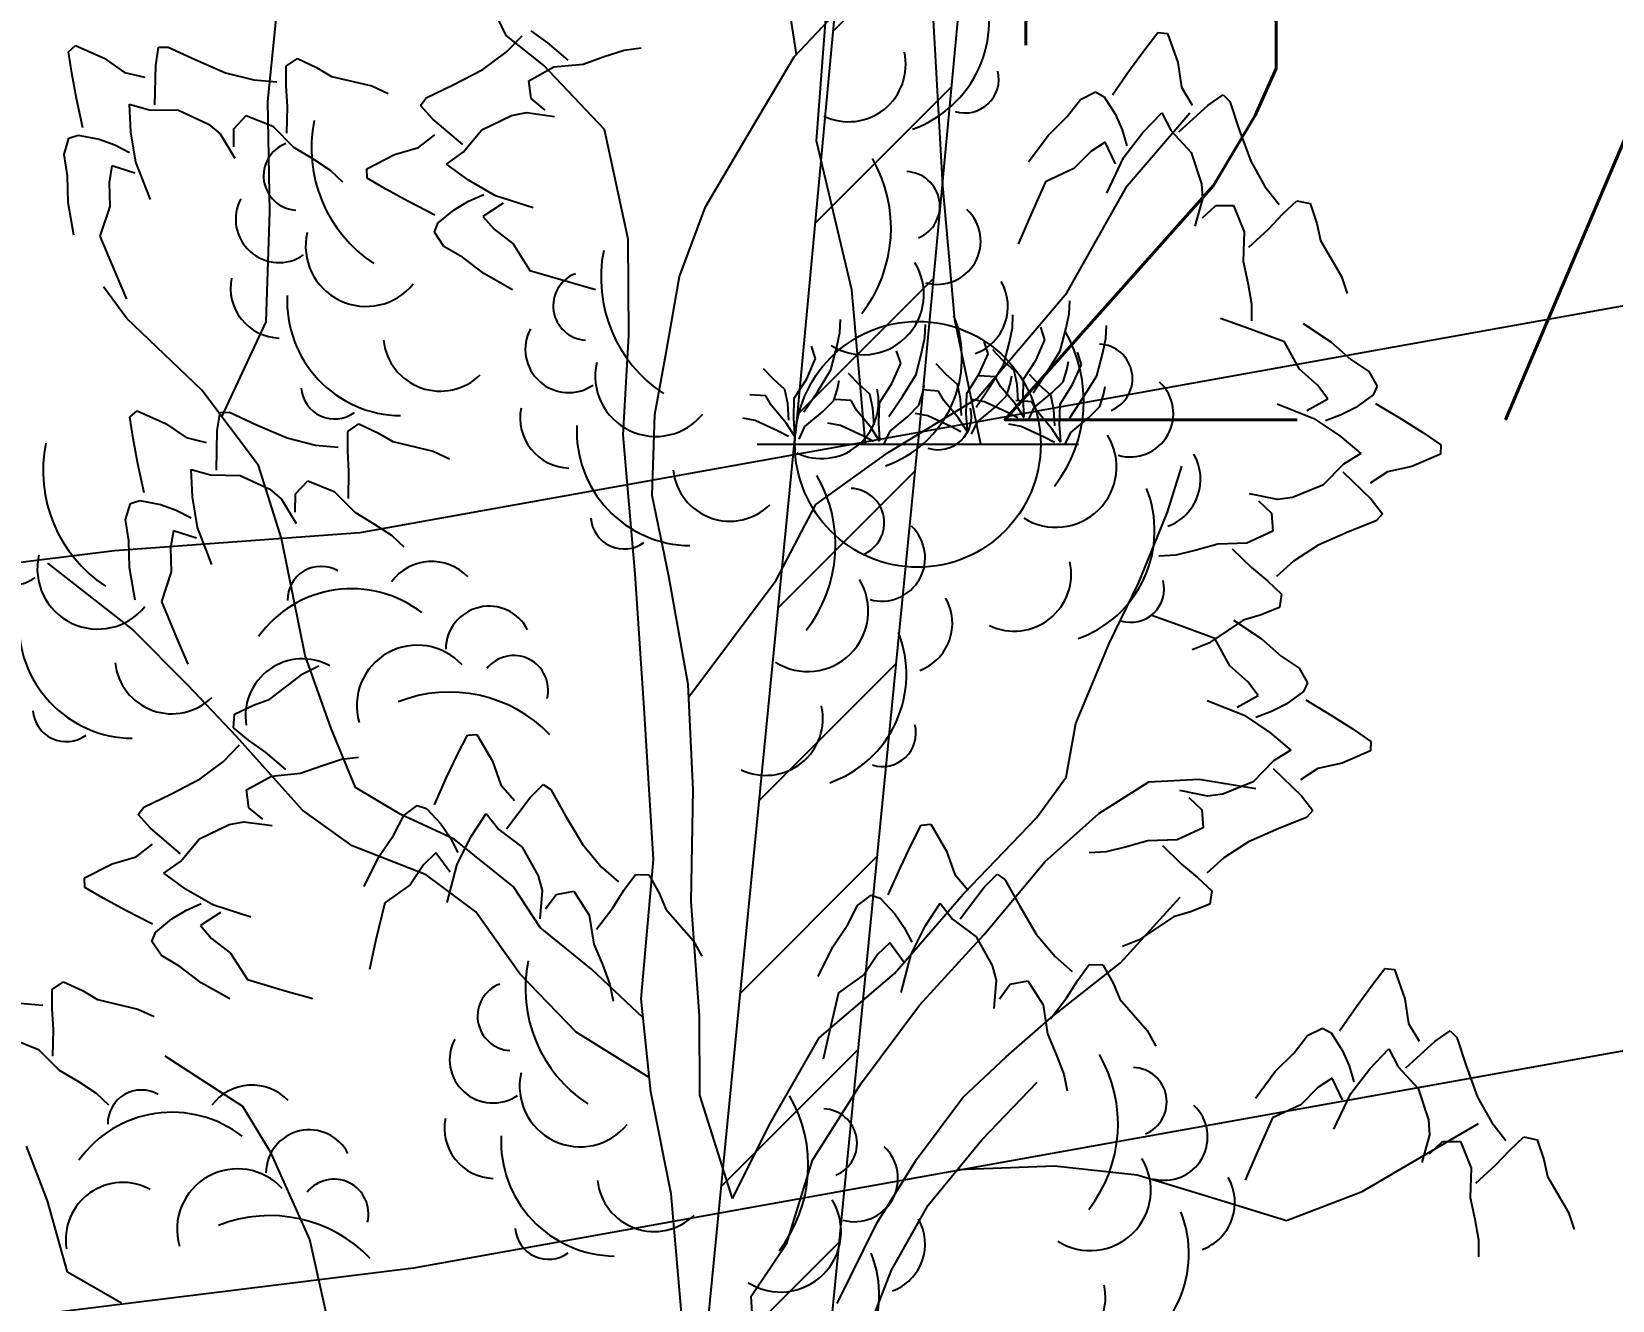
# Model space of a CAD drawing. Header units: millimetres. Extents: x 524954 to 526204, y 9523489 to 9524010.
# Drawn here: x 525725.491 to 525728.706, y 9523632.167 to 9523634.747 of the extents above; entities that cross this region are included whole.
import ezdxf

# ---------------------------------------------------------------- set-up
doc = ezdxf.new("R2010")
doc.units = ezdxf.units.MM
doc.header["$PDMODE"] = 32
doc.header["$PDSIZE"] = 0.5
doc.linetypes.add('ACAD_ISO12W100', pattern=[21, 12, -3, 0, -3, 0, -3])
for name, color, linetype in [('Arbre', 34, 'ACAD_ISO12W100'), ('Cloture', 7, 'Continuous'), ('Murs', 1, 'Continuous'), ('PLUME_5', 6, 'Continuous'), ('PLUME_6', 2, 'Continuous'), ('TopoAlt', 3, 'Continuous'), ('TOPOJIS', 7, 'Continuous')]:
    doc.layers.add(name, color=color, linetype=linetype)
doc.styles.add('Simplex 1.0', font='Simplex.shx', dxfattribs={"width": 0.99, "height": 1})
pattern_1 = [(45, (0, 0), (-0.1767766952966, 0.1767766952966), [])]

# ---------------------------------------------------------------- blocks, each defined once
blk = doc.blocks.new('TCPOINT M')
at = {"color": 0}
blk.add_point((0, 0), dxfattribs=at)
at = {"layer": 'TopoAlt', "style": 'Simplex 1.0', "width": 0.99}
blk.add_attdef('ALT', (0.15, 0.15), '', height=1, dxfattribs=at)
blk = doc.blocks.new('v088')
at = {"linetype": 'Continuous'}
for p, q in [((0.3448, 10.1217), (0.2693, 10.6145)), ((-1.8059, 9.9306), (-1.7492, 10.4915)), ((-0.8352, 10.1996), (-0.9911, 10.5198)), ((0.3358, 10.1122), (0.6339, 10.4293)), ((-0.6834, 10.0784), (-0.8352, 10.1996)), ((0.1676, 9.8288), (0.3358, 10.1122)), ((-0.4354, 9.8162), (-0.6834, 10.0784)), ((-1.7966, 9.483), (-1.8059, 9.9306)), ((1.6901, 9.587), (1.945, 9.8846)), ((-0.339, 9.3704), (-0.4354, 9.8162)), ((-0.0246, 9.5014), (0.1676, 9.8288)), ((1.4442, 9.1527), (1.6901, 9.587)), ((-1.8121, 9.0349), (-1.7966, 9.483)), ((-0.1306, 9.2193), (-0.0246, 9.5014)), ((-0.337, 8.9787), (-0.339, 9.3704)), ((-0.1861, 8.901), (-0.1306, 9.2193)), ((-2.3783, 9.048), (-2.4742, 9.1766)), ((1.08, 8.7222), (1.4442, 9.1527)), ((-2.0737, 8.7558), (-2.3783, 9.048)), ((-1.992, 8.6473), (-1.8121, 9.0349)), ((-0.3597, 8.574), (-0.337, 8.9787)), ((-0.2308, 8.6575), (-0.1861, 8.901)), ((-1.8434, 8.4497), (-2.0737, 8.7558)), ((0.7177, 8.5032), (1.08, 8.7222)), ((-0.2426, 8.3277), (-0.2308, 8.6575)), ((-0.3105, 8.0091), (-0.3597, 8.574)), ((0.4236, 8.2918), (0.7177, 8.5032)), ((-1.7501, 8.1531), (-1.8434, 8.4497)), ((1.8546, 8.2596), (1.9129, 8.4473)), ((-0.1735, 7.9995), (-0.2426, 8.3277)), ((0.2621, 7.9837), (0.4236, 8.2918)), ((1.7363, 7.971), (1.8546, 8.2596)), ((-1.6531, 7.6763), (-1.7501, 8.1531)), ((-2.3581, 7.786), (-2.6995, 8.0525)), ((-0.2742, 7.4626), (-0.3105, 8.0091)), ((-0.0959, 7.5596), (-0.1735, 7.9995)), ((-0.0934, 7.5087), (0.2621, 7.9837)), ((1.617, 7.726), (1.7363, 7.971)), ((-2.1294, 7.5544), (-2.3581, 7.786)), ((1.4808, 7.3998), (1.617, 7.726)), ((-1.5474, 7.38), (-1.6531, 7.6763)), ((-1.9323, 7.3471), (-2.1294, 7.5544)), ((-0.0745, 7.1309), (-0.0959, 7.5596)), ((-0.2365, 6.8477), (-0.2742, 7.4626)), ((1.4418, 7.1813), (1.4808, 7.3998)), ((-1.6648, 7.048), (-1.9323, 7.3471)), ((-1.4491, 7.1395), (-1.5474, 7.38)), ((-1.2665, 7.0314), (-1.4491, 7.1395)), ((1.3209, 7.0171), (1.4418, 7.1813)), ((1.5755, 7.0348), (1.778, 7.1634)), ((1.778, 7.1634), (1.983, 7.1739)), ((1.983, 7.1739), (2.2139, 7.1352)), ((-0.0837, 6.6768), (-0.0745, 7.1309)), ((-1.4628, 6.9029), (-1.6648, 7.048)), ((-1.0467, 6.9303), (-1.2665, 7.0314)), ((1.0227, 6.7061), (1.3209, 7.0171)), ((1.3557, 6.8374), (1.5755, 7.0348)), ((-1.1618, 6.7848), (-1.4628, 6.9029)), ((-0.8063, 6.7363), (-1.0467, 6.9303)), ((-0.2869, 6.2807), (-0.2365, 6.8477)), ((1.107, 6.54), (1.3557, 6.8374)), ((-0.9597, 6.6336), (-1.1618, 6.7848)), ((-0.6972, 6.5707), (-0.8063, 6.7363)), ((0.7433, 6.3831), (1.0227, 6.7061)), ((1.6628, 6.4272), (1.906, 6.6935)), ((-0.7803, 6.3824), (-0.9597, 6.6336)), ((-0.0491, 6.2111), (-0.0837, 6.6768)), ((-0.4884, 6.4009), (-0.6972, 6.5707)), ((0.8455, 6.2546), (1.107, 6.54)), ((-0.5514, 6.1446), (-0.7803, 6.3824)), ((-0.2789, 6.2036), (-0.4884, 6.4009)), ((0.4379, 6.1217), (0.7433, 6.3831)), ((1.3814, 6.2037), (1.6628, 6.4272)), ((-0.2479, 5.9022), (-0.2869, 6.2807)), ((0.6096, 5.9388), (0.8455, 6.2546)), ((-0.0486, 5.8877), (-0.0491, 6.2111)), ((1.1982, 6.0444), (1.3814, 6.2037)), ((-0.2539, 5.9607), (-0.5514, 6.1446)), ((0.2399, 5.7756), (0.4379, 6.1217)), ((-1.9071, 5.8427), (-2.2223, 6.0475)), ((1.0213, 5.879), (1.1982, 6.0444)), ((0.4109, 5.6237), (0.6096, 5.9388)), ((1.0995, 5.7065), (1.3247, 5.9413)), ((-0.1646, 5.4873), (-0.2479, 5.9022)), ((0.0846, 5.4676), (-0.0486, 5.8877)), ((0.8338, 5.6263), (1.0213, 5.879)), ((-1.7911, 5.6523), (-1.9071, 5.8427)), ((0.0846, 5.4676), (0.2399, 5.7756)), ((2.6462, 5.4963), (3.1193, 5.7735)), ((-2.7013, 5.4591), (-2.7868, 5.6812)), ((0.8812, 5.4407), (1.0995, 5.7065)), ((-1.6346, 5.3011), (-1.7911, 5.6523)), ((0.3061, 5.2857), (0.4109, 5.6237)), ((0.6713, 5.3679), (0.8338, 5.6263)), ((1.0006, 5.5861), (1.394, 5.6007)), ((1.394, 5.6007), (1.7306, 5.5642)), ((1.7306, 5.5642), (1.9997, 5.4827)), ((-0.1073, 4.8293), (-0.1646, 5.4873)), ((1.9997, 5.4827), (2.3377, 5.3779)), ((2.3377, 5.3779), (2.6462, 5.4963)), ((-2.6206, 5.1685), (-2.7013, 5.4591)), ((0.7312, 5.1764), (0.8812, 5.4407)), ((0.5102, 5.0412), (0.6713, 5.3679)), ((-1.5592, 4.9668), (-1.6346, 5.3011)), ((0.1613, 5.0712), (0.3061, 5.2857)), ((-2.4003, 5.0425), (-2.6206, 5.1685)), ((0.6191, 4.888), (0.7312, 5.1764)), ((0.1717, 4.8724), (0.1613, 5.0712)), ((0.1022, 1.0525), (0.0429, 2.1085)), ((-0.4115, 1.2346), (-0.3726, 1.7516)), ((-0.2683, 0.6281), (-0.4115, 1.2346)), ((0.151, 0.5063), (0.1022, 1.0525)), ((-0.2127, 0), (-0.2683, 0.6281)), ((0.2565, 0), (0.151, 0.5063)), ((-0.6539, 0), (0.6539, 0))]:
    blk.add_line(p, q, dxfattribs=at)
at = {"color": 3, "linetype": 'Continuous'}
for p, q in [((-0.8359, 10.1311), (-0.7709, 10.1978)), ((-0.6662, 10.1688), (-0.7348, 10.218)), ((-0.5833, 10.0982), (-0.6662, 10.1688)), ((1.7617, 10.1424), (1.8156, 10.2117)), ((1.8156, 10.2117), (1.8541, 10.2078)), ((1.8541, 10.2078), (1.8964, 10.0886)), ((-2.6162, 10.1323), (-2.587, 10.1577)), ((-2.6028, 10.0456), (-2.6162, 10.1323)), ((-2.587, 10.1577), (-2.4712, 10.1066)), ((-2.4712, 10.1066), (-2.3879, 10.0492)), ((-2.2608, 10.0773), (-2.2494, 10.1511)), ((-2.2494, 10.1511), (-2.2113, 10.1522)), ((-2.2113, 10.1522), (-2.101, 10.101)), ((-2.101, 10.101), (-1.977, 10.0475)), ((-1.7301, 10.0737), (-1.6848, 10.1049)), ((-1.6848, 10.1049), (-1.6075, 10.069)), ((-0.9313, 10.0604), (-0.8359, 10.1311)), ((-0.5231, 10.0829), (-0.4378, 10.1134)), ((-0.4378, 10.1134), (-0.3559, 10.1397)), ((-0.3559, 10.1397), (-0.2873, 10.1487)), ((1.7002, 10.0578), (1.7617, 10.1424)), ((-2.5835, 9.9428), (-2.6028, 10.0456)), ((-2.3879, 10.0492), (-2.3057, 10.0298)), ((-2.2643, 9.9167), (-2.2608, 10.0773)), ((-1.977, 10.0475), (-1.8618, 10.0181)), ((-1.7305, 9.9947), (-1.7301, 10.0737)), ((-1.6075, 10.069), (-1.5466, 10.0327)), ((-1.5466, 10.0327), (-1.3822, 9.9939)), ((-1.0512, 9.9981), (-0.9313, 10.0604)), ((-0.7431, 10.0152), (-0.6418, 10.0712)), ((-0.6418, 10.0712), (-0.5231, 10.0829)), ((1.631, 9.9578), (1.7002, 10.0578)), ((1.8964, 10.0886), (1.9118, 9.9886)), ((-1.8618, 10.0181), (-1.7691, 10.0099)), ((-1.7254, 9.9105), (-1.7305, 9.9947)), ((-1.3822, 9.9939), (-1.316, 9.9632)), ((-1.1606, 9.945), (-1.0512, 9.9981)), ((-0.7336, 9.9427), (-0.7431, 10.0152)), ((1.5002, 9.9386), (1.5617, 9.9693)), ((1.5617, 9.9693), (1.5963, 9.9501)), ((1.9118, 9.9886), (1.9541, 9.9155)), ((-2.5582, 9.8238), (-2.5835, 9.9428)), ((-2.3678, 9.9191), (-2.2883, 9.8969)), ((-2.3619, 9.8077), (-2.3678, 9.9191)), ((-1.7277, 9.8016), (-1.7254, 9.9105)), ((-1.1838, 9.9148), (-1.1606, 9.945)), ((-1.1339, 9.8592), (-1.1838, 9.9148)), ((-0.677, 9.8958), (-0.7336, 9.9427)), ((1.4463, 9.8693), (1.5002, 9.9386)), ((1.5963, 9.9501), (1.6425, 9.877)), ((1.9002, 9.8078), (2.0195, 9.9155)), ((2.0195, 9.9155), (2.081, 9.9578)), ((2.081, 9.9578), (2.1079, 9.9309)), ((2.1079, 9.9309), (2.1464, 9.8155)), ((-2.2883, 9.8969), (-2.1685, 9.895)), ((-2.1685, 9.895), (-2.0471, 9.8386)), ((-2.0471, 9.8386), (-1.9997, 9.7992)), ((-1.9432, 9.8199), (-1.893, 9.873)), ((-1.893, 9.873), (-1.7856, 9.8299)), ((-1.0116, 9.755), (-1.1339, 9.8592)), ((-0.9342, 9.8156), (-0.8138, 9.874)), ((-0.8138, 9.874), (-0.7533, 9.8858)), ((-0.7533, 9.8858), (-0.6387, 9.8698)), ((1.3694, 9.7924), (1.4463, 9.8693)), ((1.6425, 9.877), (1.6694, 9.8155)), ((1.7541, 9.8039), (1.831, 9.8847)), ((1.831, 9.8847), (1.8695, 9.8116)), ((-2.634, 9.7155), (-2.6142, 9.7814)), ((-2.6142, 9.7814), (-2.5764, 9.7933)), ((-2.5764, 9.7933), (-2.4916, 9.7768)), ((-2.4916, 9.7768), (-2.4283, 9.7541)), ((-2.3419, 9.6831), (-2.3619, 9.8077)), ((-1.9997, 9.7992), (-1.9397, 9.7002)), ((-1.9438, 9.7464), (-1.9432, 9.8199)), ((-1.7856, 9.8299), (-1.7015, 9.7452)), ((-1.1923, 9.7429), (-1.1254, 9.7944)), ((-1.0114, 9.724), (-0.9342, 9.8156)), ((1.2886, 9.6847), (1.3694, 9.7924)), ((1.6694, 9.8155), (1.6887, 9.7501)), ((1.6771, 9.7039), (1.7541, 9.8039)), ((1.8695, 9.8116), (1.9502, 9.7232)), ((2.1464, 9.8155), (2.1926, 9.6885)), ((-2.6206, 9.6288), (-2.634, 9.7155)), ((-2.4283, 9.7541), (-2.3676, 9.7232)), ((-1.7015, 9.7452), (-1.624, 9.6985)), ((-1.4022, 9.6572), (-1.2895, 9.7147)), ((-1.2895, 9.7147), (-1.1923, 9.7429)), ((-1.0789, 9.6763), (-1.0114, 9.724)), ((1.5425, 9.727), (1.4733, 9.6578)), ((1.6002, 9.7655), (1.5425, 9.727)), ((1.6425, 9.677), (1.6002, 9.7655)), ((1.9502, 9.7232), (1.9925, 9.5962)), ((-2.4395, 9.6694), (-2.4511, 9.6011)), ((-2.3461, 9.6395), (-2.4395, 9.6694)), ((-2.2831, 9.5325), (-2.3419, 9.6831)), ((-1.624, 9.6985), (-1.5519, 9.6516)), ((-1.5519, 9.6516), (-1.5015, 9.6041)), ((-1.401, 9.6186), (-1.4022, 9.6572)), ((-0.9888, 9.6106), (-1.0789, 9.6763)), ((1.4733, 9.6578), (1.3579, 9.6039)), ((1.6079, 9.5578), (1.6771, 9.7039)), ((2.1926, 9.6885), (2.2503, 9.5847)), ((-2.6175, 9.52), (-2.6206, 9.6288)), ((-2.4511, 9.6011), (-2.4483, 9.5032)), ((-1.3254, 9.5742), (-1.401, 9.6186)), ((-0.8796, 9.5473), (-0.9888, 9.6106)), ((1.3579, 9.6039), (1.2925, 9.4577)), ((1.9925, 9.5962), (1.9964, 9.5347)), ((2.2503, 9.5847), (2.308, 9.5116)), ((-2.5946, 9.3874), (-2.6175, 9.52)), ((-1.2335, 9.5242), (-1.3254, 9.5742)), ((-1.1253, 9.4685), (-1.2335, 9.5242)), ((-1.0467, 9.4905), (-0.9892, 9.5252)), ((-0.9892, 9.5252), (-0.9269, 9.5527)), ((-0.8484, 9.5165), (-0.9306, 9.463)), ((-0.7257, 9.4976), (-0.8796, 9.5473)), ((1.9964, 9.5347), (1.9656, 9.4231)), ((2.3233, 9.4731), (2.381, 9.527)), ((2.381, 9.527), (2.4349, 9.5154)), ((-2.4483, 9.5032), (-2.4883, 9.3823)), ((-1.1132, 9.4352), (-1.0467, 9.4905)), ((-0.9306, 9.463), (-0.885, 9.4108)), ((1.2925, 9.4577), (1.2463, 9.35)), ((1.9964, 9.4577), (2.0502, 9.5077)), ((2.0502, 9.5077), (2.1233, 9.5077)), ((2.1233, 9.5077), (2.1656, 9.4)), ((2.2657, 9.4116), (2.3233, 9.4731)), ((2.4349, 9.5154), (2.4618, 9.4347)), ((-1.1278, 9.3984), (-1.1132, 9.4352)), ((-1.0892, 9.3413), (-1.1278, 9.3984)), ((-0.885, 9.4108), (-0.8073, 9.3511)), ((2.1656, 9.4), (2.1618, 9.2808)), ((2.1849, 9.3385), (2.2657, 9.4116)), ((2.4618, 9.4347), (2.4772, 9.3654)), ((-2.4883, 9.3823), (-2.4269, 9.2344)), ((-1.0136, 9.2969), (-1.0892, 9.3413)), ((-0.8073, 9.3511), (-0.7389, 9.2437)), ((2.4772, 9.3654), (2.5618, 9.2193)), ((-0.9273, 9.2307), (-1.0136, 9.2969)), ((2.1618, 9.2808), (2.181, 9.1923)), ((-2.4269, 9.2344), (-2.3802, 9.1269)), ((-0.81, 9.1646), (-0.9273, 9.2307)), ((-0.7389, 9.2437), (-0.5855, 9.1979)), ((-0.5855, 9.1979), (-0.4727, 9.1661)), ((2.5618, 9.2193), (2.5849, 9.15)), ((2.181, 9.1923), (2.1964, 9.1077)), ((2.1964, 9.1077), (2.1964, 9.0385)), ((2.1801, 9.009), (2.0697, 9.0483)), ((2.3301, 8.953), (2.1801, 9.009)), ((2.4064, 9.0272), (2.519, 8.9533)), ((2.3912, 8.8412), (2.3301, 8.953)), ((2.519, 8.9533), (2.6006, 8.8814)), ((2.6006, 8.8814), (2.6731, 8.832)), ((2.4646, 8.7765), (2.3912, 8.8412)), ((2.6731, 8.832), (2.7077, 8.7725)), ((2.5067, 8.7213), (2.4646, 8.7765)), ((2.7077, 8.7725), (2.6907, 8.7368)), ((2.2998, 8.7005), (2.4501, 8.6406)), ((2.421, 8.6735), (2.5067, 8.7213)), ((2.6207, 8.6861), (2.5609, 8.6554)), ((2.6907, 8.7368), (2.6207, 8.6861)), ((2.7005, 8.7027), (2.8047, 8.6399)), ((-2.3661, 8.6466), (-2.3369, 8.6719)), ((-2.3527, 8.5599), (-2.3661, 8.6466)), ((-2.3369, 8.6719), (-2.2212, 8.6209)), ((-2.2212, 8.6209), (-2.1379, 8.5634)), ((-2.0108, 8.5916), (-1.9993, 8.6654)), ((-1.9993, 8.6654), (-1.9613, 8.6665)), ((-1.9613, 8.6665), (-1.8509, 8.6153)), ((-1.4801, 8.5879), (-1.4347, 8.6192)), ((-1.4347, 8.6192), (-1.3575, 8.5833)), ((2.4501, 8.6406), (2.5548, 8.5702)), ((2.5609, 8.6554), (2.4969, 8.632)), ((2.8047, 8.6399), (2.8931, 8.5838)), ((-2.3334, 8.4571), (-2.3527, 8.5599)), ((-2.1379, 8.5634), (-2.0557, 8.544)), ((-2.0143, 8.4309), (-2.0108, 8.5916)), ((-1.8509, 8.6153), (-1.7269, 8.5617)), ((-1.7269, 8.5617), (-1.6118, 8.5324)), ((-1.4805, 8.509), (-1.4801, 8.5879)), ((-1.3575, 8.5833), (-1.2966, 8.547)), ((2.5548, 8.5702), (2.6402, 8.4985)), ((2.8931, 8.5838), (2.9656, 8.5345)), ((-1.6118, 8.5324), (-1.519, 8.5242)), ((-1.4754, 8.4248), (-1.4805, 8.509)), ((-1.2966, 8.547), (-1.1322, 8.5082)), ((-1.1322, 8.5082), (-1.066, 8.4775)), ((2.6402, 8.4985), (2.5697, 8.4555)), ((2.9641, 8.4958), (2.8478, 8.4461)), ((2.9656, 8.5345), (2.9641, 8.4958)), ((-2.3082, 8.3381), (-2.3334, 8.4571)), ((-2.1178, 8.4334), (-2.0382, 8.4112)), ((-2.1118, 8.322), (-2.1178, 8.4334)), ((-1.4776, 8.3159), (-1.4754, 8.4248)), ((2.5697, 8.4555), (2.4865, 8.3693)), ((2.5678, 8.4245), (2.6828, 8.3123)), ((2.749, 8.4244), (2.6787, 8.3776)), ((2.8478, 8.4461), (2.749, 8.4244)), ((-2.0382, 8.4112), (-1.9184, 8.4092)), ((-1.9184, 8.4092), (-1.7971, 8.3529)), ((-1.6931, 8.3341), (-1.643, 8.3873)), ((-1.643, 8.3873), (-1.5356, 8.3441)), ((2.4865, 8.3693), (2.3625, 8.3191)), ((-2.384, 8.2298), (-2.3641, 8.2956)), ((-2.3641, 8.2956), (-2.3264, 8.3076)), ((-2.3264, 8.3076), (-2.2415, 8.291)), ((-2.0919, 8.1974), (-2.1118, 8.322)), ((-1.7971, 8.3529), (-1.7497, 8.3134)), ((-1.7497, 8.3134), (-1.6897, 8.2145)), ((-1.6937, 8.2606), (-1.6931, 8.3341)), ((-1.5356, 8.3441), (-1.4515, 8.2595)), ((2.3013, 8.3113), (2.188, 8.335)), ((2.2245, 8.3065), (2.2778, 8.2559)), ((2.3625, 8.3191), (2.3013, 8.3113)), ((2.6828, 8.3123), (2.7289, 8.2536)), ((-2.2415, 8.291), (-2.1783, 8.2684)), ((-2.1783, 8.2684), (-2.1175, 8.2375)), ((-1.4515, 8.2595), (-1.374, 8.2128)), ((2.2778, 8.2559), (2.2824, 8.183)), ((2.7289, 8.2536), (2.7037, 8.225)), ((-2.3706, 8.1431), (-2.384, 8.2298)), ((-2.1895, 8.1837), (-2.2011, 8.1153)), ((-2.0961, 8.1537), (-2.1895, 8.1837)), ((-2.0331, 8.0467), (-2.0919, 8.1974)), ((-1.374, 8.2128), (-1.3019, 8.1659)), ((2.2824, 8.183), (2.1776, 8.1339)), ((2.591, 8.1793), (2.4672, 8.1253)), ((2.7037, 8.225), (2.591, 8.1793)), ((-2.3674, 8.0343), (-2.3706, 8.1431)), ((-2.2011, 8.1153), (-2.1982, 8.0174)), ((-1.3019, 8.1659), (-1.2515, 8.1184)), ((1.9713, 8.1055), (1.8878, 8.0848)), ((2.0584, 8.1303), (1.9713, 8.1055)), ((2.1776, 8.1339), (2.0584, 8.1303)), ((2.1174, 8.1109), (2.1954, 8.0349)), ((2.4672, 8.1253), (2.3672, 8.0611)), ((1.8878, 8.0848), (1.8187, 8.0804)), ((2.3672, 8.0611), (2.2979, 7.9989)), ((-2.3445, 7.9016), (-2.3674, 8.0343)), ((-2.1982, 8.0174), (-2.2383, 7.8966)), ((2.1954, 8.0349), (2.2605, 7.9811)), ((2.2605, 7.9811), (2.3179, 7.927)), ((2.3179, 7.927), (2.3098, 7.8725)), ((-2.2383, 7.8966), (-2.1768, 7.7487)), ((2.3098, 7.8725), (2.2308, 7.8405)), ((1.8965, 7.8022), (1.7861, 7.8414)), ((2.0465, 7.7461), (1.8965, 7.8022)), ((2.1627, 7.8208), (2.0222, 7.7271)), ((2.1227, 7.8203), (2.2353, 7.7465)), ((2.2308, 7.8405), (2.1627, 7.8208)), ((-2.1768, 7.7487), (-2.1302, 7.6412)), ((2.0222, 7.7271), (1.9545, 7.6997)), ((2.1075, 7.6343), (2.0465, 7.7461)), ((2.2353, 7.7465), (2.3169, 7.6746)), ((2.3169, 7.6746), (2.3894, 7.6252)), ((-1.7972, 7.4997), (-1.6632, 7.6026)), ((-1.6632, 7.6026), (-1.5976, 7.6345)), ((2.1809, 7.5696), (2.1075, 7.6343)), ((2.3894, 7.6252), (2.424, 7.5657)), ((2.223, 7.5144), (2.1809, 7.5696)), ((2.407, 7.5299), (2.337, 7.4793)), ((2.424, 7.5657), (2.407, 7.5299)), ((-1.9404, 7.4382), (-1.8638, 7.4754)), ((-1.8638, 7.4754), (-1.7972, 7.4997)), ((2.0162, 7.4937), (2.1664, 7.4338)), ((2.1373, 7.4666), (2.223, 7.5144)), ((2.337, 7.4793), (2.2772, 7.4485)), ((2.4169, 7.4959), (2.521, 7.4331)), ((-1.9448, 7.3833), (-1.9404, 7.4382)), ((2.1664, 7.4338), (2.2711, 7.3633)), ((2.2772, 7.4485), (2.2132, 7.4252)), ((2.521, 7.4331), (2.6094, 7.377)), ((-1.8839, 7.3331), (-1.9448, 7.3833)), ((-1.8154, 7.2839), (-1.8839, 7.3331)), ((-1.0336, 7.2746), (-0.9936, 7.3527)), ((-0.9936, 7.3527), (-0.9551, 7.3561)), ((-0.9551, 7.3561), (-0.8913, 7.2468)), ((2.2711, 7.3633), (2.3565, 7.2916)), ((2.6094, 7.377), (2.6819, 7.3276)), ((-1.985, 7.2461), (-1.9201, 7.3129)), ((-1.7325, 7.2133), (-1.8154, 7.2839)), ((-1.0783, 7.18), (-1.0336, 7.2746)), ((2.3565, 7.2916), (2.286, 7.2486)), ((2.6805, 7.289), (2.5641, 7.2392)), ((2.6819, 7.3276), (2.6805, 7.289)), ((-2.0805, 7.1754), (-1.985, 7.2461)), ((-1.6722, 7.1979), (-1.587, 7.2285)), ((-1.587, 7.2285), (-1.5051, 7.2548)), ((-1.5051, 7.2548), (-1.4365, 7.2638)), ((-0.8913, 7.2468), (-0.8575, 7.1514)), ((2.286, 7.2486), (2.2028, 7.1624)), ((2.2841, 7.2177), (2.3991, 7.1055)), ((2.4653, 7.2176), (2.395, 7.1707)), ((2.5641, 7.2392), (2.4653, 7.2176)), ((-2.2004, 7.1132), (-2.0805, 7.1754)), ((-1.8923, 7.1303), (-1.791, 7.1862)), ((-1.791, 7.1862), (-1.6722, 7.1979)), ((-1.1277, 7.0688), (-1.0783, 7.18)), ((-0.8575, 7.1514), (-0.8023, 7.0875)), ((-0.7381, 7.0997), (-0.6855, 7.1528)), ((-0.6855, 7.1528), (-0.654, 7.1313)), ((2.2028, 7.1624), (2.0788, 7.1122)), ((-2.3098, 7.06), (-2.2004, 7.1132)), ((-1.8828, 7.0578), (-1.8923, 7.1303)), ((-0.8351, 6.9716), (-0.7381, 7.0997)), ((-0.654, 7.1313), (-0.5947, 7.0251)), ((2.0176, 7.1045), (1.9044, 7.1282)), ((1.9408, 7.0996), (1.9941, 7.049)), ((2.0788, 7.1122), (2.0176, 7.1045)), ((2.3991, 7.1055), (2.4452, 7.0467)), ((-2.333, 7.0298), (-2.3098, 7.06)), ((-2.283, 6.9743), (-2.333, 7.0298)), ((-1.8262, 7.0109), (-1.8828, 7.0578)), ((-1.2925, 6.9474), (-1.2526, 7.0255)), ((-1.2526, 7.0255), (-1.1978, 7.0672)), ((-1.1978, 7.0672), (-1.1602, 7.0548)), ((-1.1602, 7.0548), (-1.1012, 6.9916)), ((-0.978, 6.9406), (-0.9175, 7.0343)), ((-0.9175, 7.0343), (-0.8661, 6.9697)), ((-0.5947, 7.0251), (-0.5257, 6.909)), ((1.9941, 7.049), (1.9988, 6.9761)), ((2.4201, 7.0181), (2.3073, 6.9725)), ((2.4452, 7.0467), (2.4201, 7.0181)), ((-2.1607, 6.8701), (-2.283, 6.9743)), ((-2.0833, 6.9307), (-1.963, 6.9891)), ((-1.963, 6.9891), (-1.9025, 7.0009)), ((-1.9025, 7.0009), (-1.7879, 6.9849)), ((-1.3538, 6.8575), (-1.2925, 6.9474)), ((-1.1012, 6.9916), (-1.0633, 6.9361)), ((-0.8661, 6.9697), (-0.7702, 6.8978)), ((0.8128, 6.9092), (0.8527, 6.9872)), ((0.8527, 6.9872), (0.8913, 6.9906)), ((0.8913, 6.9906), (0.9551, 6.8814)), ((1.9988, 6.9761), (1.8939, 6.9271)), ((2.3073, 6.9725), (2.1835, 6.9184)), ((-2.3415, 6.858), (-2.2745, 6.9095)), ((-2.1606, 6.8391), (-2.0833, 6.9307)), ((-1.0633, 6.9361), (-1.0322, 6.8755)), ((-1.0349, 6.828), (-0.978, 6.9406)), ((-0.7702, 6.8978), (-0.705, 6.781)), ((-0.5257, 6.909), (-0.4496, 6.8178)), ((0.7681, 6.8145), (0.8128, 6.9092)), ((0.9551, 6.8814), (0.9888, 6.786)), ((1.6876, 6.8986), (1.6041, 6.8779)), ((1.7747, 6.9234), (1.6876, 6.8986)), ((1.8939, 6.9271), (1.7747, 6.9234)), ((1.8337, 6.904), (1.9118, 6.828)), ((2.1835, 6.9184), (2.0835, 6.8543)), ((-2.5514, 6.7723), (-2.4387, 6.8298)), ((-2.4387, 6.8298), (-2.3415, 6.858)), ((-2.228, 6.7914), (-2.1606, 6.8391)), ((-1.413, 6.7366), (-1.3538, 6.8575)), ((-1.1715, 6.8255), (-1.2266, 6.7446)), ((-1.122, 6.8741), (-1.1715, 6.8255)), ((-1.0639, 6.7951), (-1.122, 6.8741)), ((-1.0757, 6.6715), (-1.0349, 6.828)), ((-0.4496, 6.8178), (-0.3793, 6.7567)), ((1.6041, 6.8779), (1.535, 6.8736)), ((1.9118, 6.828), (1.9768, 6.7743)), ((2.0835, 6.8543), (2.0142, 6.7921)), ((-2.5502, 6.7337), (-2.5514, 6.7723)), ((-2.1379, 6.7256), (-2.228, 6.7914)), ((-0.705, 6.781), (-0.6897, 6.7213)), ((-0.357, 6.7218), (-0.3104, 6.7855)), ((-0.3104, 6.7855), (-0.2553, 6.7842)), ((-0.2553, 6.7842), (-0.2138, 6.7099)), ((0.7187, 6.7034), (0.7681, 6.8145)), ((0.9888, 6.786), (1.0441, 6.7221)), ((1.1083, 6.7343), (1.1609, 6.7873)), ((1.1609, 6.7873), (1.1923, 6.7659)), ((1.1923, 6.7659), (1.2517, 6.6597)), ((1.9768, 6.7743), (2.0342, 6.7201)), ((-2.4746, 6.6893), (-2.5502, 6.7337)), ((-2.3827, 6.6392), (-2.4746, 6.6893)), ((-2.0288, 6.6624), (-2.1379, 6.7256)), ((-1.2266, 6.7446), (-1.3299, 6.6702)), ((-0.6897, 6.7213), (-0.6991, 6.6059)), ((-0.6753, 6.6457), (-0.6318, 6.7049)), ((-0.6318, 6.7049), (-0.56, 6.7185)), ((-0.56, 6.7185), (-0.4983, 6.6206)), ((-0.4022, 6.6506), (-0.357, 6.7218)), ((-0.2138, 6.7099), (-0.1857, 6.6447)), ((0.5938, 6.6601), (0.6485, 6.7018)), ((0.6485, 6.7018), (0.6861, 6.6893)), ((0.6861, 6.6893), (0.7451, 6.6262)), ((1.0112, 6.6062), (1.1083, 6.7343)), ((2.0342, 6.7201), (2.0261, 6.6656)), ((-2.2745, 6.5836), (-2.3827, 6.6392)), ((-2.1959, 6.6055), (-2.1384, 6.6402)), ((-2.1384, 6.6402), (-2.076, 6.6678)), ((-1.9976, 6.6315), (-2.0798, 6.5781)), ((-1.8748, 6.6127), (-2.0288, 6.6624)), ((-1.3299, 6.6702), (-1.3669, 6.5144)), ((-0.4679, 6.5637), (-0.4022, 6.6506)), ((-0.1857, 6.6447), (-0.0753, 6.5169)), ((0.5538, 6.582), (0.5938, 6.6601)), ((0.7451, 6.6262), (0.7831, 6.5707)), ((0.8684, 6.5752), (0.9289, 6.6689)), ((0.9289, 6.6689), (0.9803, 6.6043)), ((1.2517, 6.6597), (1.3207, 6.5436)), ((1.9472, 6.6337), (1.879, 6.6139)), ((2.0261, 6.6656), (1.9472, 6.6337)), ((-2.2624, 6.5503), (-2.1959, 6.6055)), ((-2.0798, 6.5781), (-2.0342, 6.5259)), ((-0.4983, 6.6206), (-0.4798, 6.5027)), ((0.4926, 6.4921), (0.5538, 6.582)), ((0.7831, 6.5707), (0.8142, 6.5101)), ((0.8114, 6.4626), (0.8684, 6.5752)), ((0.9803, 6.6043), (1.0762, 6.5324)), ((1.879, 6.6139), (1.7385, 6.5203)), ((-2.2769, 6.5134), (-2.2624, 6.5503)), ((-2.2384, 6.4564), (-2.2769, 6.5134)), ((-2.0342, 6.5259), (-1.9565, 6.4662)), ((-1.3669, 6.5144), (-1.3922, 6.3999)), ((-0.4798, 6.5027), (-0.4444, 6.4194)), ((-0.0753, 6.5169), (-0.0397, 6.4532)), ((0.7244, 6.5087), (0.6749, 6.4601)), ((0.7824, 6.4297), (0.7244, 6.5087)), ((1.0762, 6.5324), (1.1414, 6.4156)), ((1.3207, 6.5436), (1.3968, 6.4523)), ((1.7385, 6.5203), (1.6708, 6.4929)), ((-2.1628, 6.412), (-2.2384, 6.4564)), ((-1.9565, 6.4662), (-1.8881, 6.3588)), ((0.4333, 6.3712), (0.4926, 6.4921)), ((0.6749, 6.4601), (0.6198, 6.3792)), ((0.7707, 6.306), (0.8114, 6.4626)), ((1.3968, 6.4523), (1.4671, 6.3913)), ((-2.0765, 6.3457), (-2.1628, 6.412)), ((-0.4444, 6.4194), (-0.4135, 6.3391)), ((0.6198, 6.3792), (0.5164, 6.3047)), ((1.1414, 6.4156), (1.1567, 6.3559)), ((1.4894, 6.3564), (1.536, 6.4201)), ((1.536, 6.4201), (1.5911, 6.4188)), ((1.5911, 6.4188), (1.6326, 6.3444)), ((2.6849, 6.3343), (2.7388, 6.4036)), ((2.7388, 6.4036), (2.7772, 6.3997)), ((2.7772, 6.3997), (2.8196, 6.2805)), ((-2.6826, 6.2395), (-2.6821, 6.3185)), ((-2.6821, 6.3185), (-2.6368, 6.3497)), ((-2.6368, 6.3497), (-2.5596, 6.3138)), ((-2.5596, 6.3138), (-2.4986, 6.2775)), ((-1.9592, 6.2797), (-2.0765, 6.3457)), ((-1.8881, 6.3588), (-1.7347, 6.313)), ((-1.7347, 6.313), (-1.6219, 6.2812)), ((-0.4135, 6.3391), (-0.4006, 6.2711)), ((0.5164, 6.3047), (0.4795, 6.1489)), ((1.1567, 6.3559), (1.1472, 6.2405)), ((1.171, 6.2803), (1.2146, 6.3394)), ((1.2146, 6.3394), (1.2864, 6.3531)), ((1.2864, 6.3531), (1.3481, 6.2552)), ((1.4442, 6.2852), (1.4894, 6.3564)), ((1.6326, 6.3444), (1.6606, 6.2793)), ((2.6234, 6.2497), (2.6849, 6.3343)), ((-2.8139, 6.2629), (-2.7211, 6.2547)), ((-2.6774, 6.1553), (-2.6826, 6.2395)), ((-2.4986, 6.2775), (-2.3343, 6.2387)), ((-2.3343, 6.2387), (-2.2681, 6.208)), ((1.3481, 6.2552), (1.3665, 6.1373)), ((1.3784, 6.1983), (1.4442, 6.2852)), ((1.6606, 6.2793), (1.771, 6.1515)), ((2.5541, 6.1497), (2.6234, 6.2497)), ((2.8196, 6.2805), (2.8349, 6.1805)), ((2.8349, 6.1805), (2.8773, 6.1074)), ((-2.845, 6.1178), (-2.7377, 6.0747)), ((-2.6797, 6.0464), (-2.6774, 6.1553)), ((0.4795, 6.1489), (0.4542, 6.0345)), ((1.3665, 6.1373), (1.4019, 6.054)), ((1.771, 6.1515), (1.8066, 6.0878)), ((2.3695, 6.0612), (2.4234, 6.1305)), ((2.4234, 6.1305), (2.4849, 6.1612)), ((2.4849, 6.1612), (2.5195, 6.142)), ((2.5195, 6.142), (2.5657, 6.0689)), ((2.9427, 6.1074), (3.0042, 6.1497)), ((3.0042, 6.1497), (3.0311, 6.1228)), ((3.0311, 6.1228), (3.0696, 6.0074)), ((-2.7377, 6.0747), (-2.6536, 5.99)), ((1.4019, 6.054), (1.4328, 5.9737)), ((2.2926, 5.9843), (2.3695, 6.0612)), ((2.5657, 6.0689), (2.5926, 6.0074)), ((2.6772, 5.9958), (2.7542, 6.0766)), ((2.7542, 6.0766), (2.7926, 6.0035)), ((2.8234, 5.9997), (2.9427, 6.1074)), ((-2.6536, 5.99), (-2.576, 5.9433)), ((2.2118, 5.8766), (2.2926, 5.9843)), ((2.5926, 6.0074), (2.6118, 5.942)), ((2.6003, 5.8958), (2.6772, 5.9958)), ((2.7926, 6.0035), (2.8734, 5.9151)), ((3.0696, 6.0074), (3.1158, 5.8804)), ((-2.576, 5.9433), (-2.5039, 5.8964)), ((1.4328, 5.9737), (1.4458, 5.9057)), ((2.4657, 5.9189), (2.3964, 5.8497)), ((2.5234, 5.9574), (2.4657, 5.9189)), ((2.5657, 5.8689), (2.5234, 5.9574)), ((-2.5039, 5.8964), (-2.4536, 5.8489)), ((2.5311, 5.7497), (2.6003, 5.8958)), ((2.8734, 5.9151), (2.9157, 5.7881)), ((3.1158, 5.8804), (3.1734, 5.7766)), ((2.281, 5.7958), (2.2156, 5.6496)), ((2.3964, 5.8497), (2.281, 5.7958)), ((2.9157, 5.7881), (2.9196, 5.7266)), ((2.9196, 5.7266), (2.8888, 5.615)), ((3.1734, 5.7766), (3.2311, 5.7035)), ((2.9196, 5.6496), (2.9734, 5.6996)), ((2.9734, 5.6996), (3.0465, 5.6996)), ((3.0465, 5.6996), (3.0888, 5.5919)), ((3.1888, 5.6035), (3.2465, 5.665)), ((3.2465, 5.665), (3.3042, 5.7189)), ((3.3042, 5.7189), (3.3581, 5.7073)), ((3.3581, 5.7073), (3.385, 5.6266)), ((2.2156, 5.6496), (2.1695, 5.5419)), ((3.1081, 5.5304), (3.1888, 5.6035)), ((3.385, 5.6266), (3.4004, 5.5573)), ((3.0888, 5.5919), (3.085, 5.4727)), ((3.4004, 5.5573), (3.485, 5.4112)), ((3.085, 5.4727), (3.1042, 5.3842)), ((3.485, 5.4112), (3.5081, 5.3419)), ((3.1042, 5.3842), (3.1196, 5.2996)), ((3.1196, 5.2996), (3.1196, 5.2304)), ((0.6155, 0.5313), (0.6179, 0.5842)), ((0.3847, 0.4736), (0.3871, 0.5265)), ((0.6034, 0.4736), (0.6155, 0.5313)), ((-0.3294, 0.3967), (-0.3173, 0.4544)), ((-0.3173, 0.4544), (-0.3149, 0.5073)), ((0.0288, 0.4351), (0.0313, 0.488)), ((0.3726, 0.4159), (0.3847, 0.4736)), ((0.5169, 0.4255), (0.5001, 0.476)), ((0.5794, 0.3798), (0.6034, 0.4736)), ((0.7645, 0.4303), (0.7669, 0.4832)), ((-0.4159, 0.3486), (-0.4327, 0.3991)), ((-0.3534, 0.3029), (-0.3294, 0.3967)), ((0.0168, 0.3774), (0.0288, 0.4351)), ((0.2861, 0.3678), (0.2693, 0.4183)), ((0.3486, 0.3221), (0.3726, 0.4159)), ((0.4808, 0.3438), (0.5169, 0.4255)), ((0.7525, 0.3726), (0.7645, 0.4303)), ((-0.452, 0.2669), (-0.4159, 0.3486)), ((-0.1058, 0.2476), (-0.0697, 0.3294)), ((-0.0697, 0.3294), (-0.0865, 0.3798)), ((-0.0072, 0.2837), (0.0168, 0.3774)), ((0.1154, 0.2837), (0.0745, 0.327)), ((0.25, 0.2861), (0.2861, 0.3678)), ((0.2933, 0.2332), (0.3486, 0.3221)), ((0.3462, 0.3414), (0.3053, 0.3847)), ((0.3919, 0.3005), (0.3462, 0.3414)), ((0.4303, 0.2645), (0.4808, 0.3438)), ((0.5241, 0.2909), (0.5794, 0.3798)), ((0.6058, 0.3029), (0.6131, 0.3366)), ((0.6299, 0.2428), (0.6659, 0.3246)), ((0.6659, 0.3246), (0.6491, 0.375)), ((0.7285, 0.2789), (0.7525, 0.3726)), ((-0.5866, 0.2645), (-0.6275, 0.3077)), ((-0.5409, 0.2236), (-0.5866, 0.2645)), ((-0.5025, 0.1875), (-0.452, 0.2669)), ((-0.4087, 0.214), (-0.3534, 0.3029)), ((-0.327, 0.226), (-0.3197, 0.2596)), ((-0.2404, 0.2452), (-0.2813, 0.2885)), ((-0.0625, 0.1947), (-0.0072, 0.2837)), ((0.1611, 0.2428), (0.1154, 0.2837)), ((0.1995, 0.2068), (0.25, 0.2861)), ((0.3149, 0.2741), (0.25, 0.2789)), ((0.3366, 0.2356), (0.3149, 0.2741)), ((0.375, 0.2452), (0.3823, 0.2789)), ((0.4039, 0.2428), (0.3919, 0.3005)), ((0.4279, 0.1827), (0.4303, 0.2645)), ((0.4953, 0.2404), (0.4544, 0.2837)), ((0.4688, 0.2092), (0.5241, 0.2909)), ((0.5914, 0.2548), (0.6058, 0.3029)), ((0.6732, 0.1899), (0.7285, 0.2789)), ((-0.6179, 0.1971), (-0.6828, 0.2019)), ((-0.5962, 0.1587), (-0.6179, 0.1971)), ((-0.5289, 0.1659), (-0.5409, 0.2236)), ((-0.464, 0.1322), (-0.4087, 0.214)), ((-0.3414, 0.1779), (-0.327, 0.226)), ((-0.1947, 0.2043), (-0.2404, 0.2452)), ((-0.1827, 0.1467), (-0.1947, 0.2043)), ((-0.1563, 0.1683), (-0.1058, 0.2476)), ((-0.1178, 0.113), (-0.0625, 0.1947)), ((0.0048, 0.1587), (0.0192, 0.2068)), ((0.0192, 0.2068), (0.0264, 0.2404)), ((0.0841, 0.2164), (0.0192, 0.2212)), ((0.1058, 0.1779), (0.0841, 0.2164)), ((0.1731, 0.1851), (0.1611, 0.2428)), ((0.1971, 0.125), (0.1995, 0.2068)), ((0.238, 0.1515), (0.2933, 0.2332)), ((0.3149, 0.1515), (0.3606, 0.1971)), ((0.3967, 0.1635), (0.3366, 0.2356)), ((0.3606, 0.1971), (0.375, 0.2452)), ((0.4087, 0.1755), (0.4039, 0.2428)), ((0.4736, 0.1491), (0.5457, 0.2092)), ((0.5409, 0.1995), (0.4953, 0.2404)), ((0.5529, 0.1418), (0.5409, 0.1995)), ((0.5457, 0.2092), (0.5914, 0.2548)), ((0.5794, 0.1635), (0.6299, 0.2428)), ((0.7405, 0.1539), (0.7549, 0.2019)), ((0.7549, 0.2019), (0.7621, 0.2356)), ((-0.5361, 0.0865), (-0.5962, 0.1587)), ((-0.5241, 0.0986), (-0.5289, 0.1659)), ((-0.5049, 0.1058), (-0.5025, 0.1875)), ((-0.4592, 0.0721), (-0.3871, 0.1322)), ((-0.3871, 0.1322), (-0.3414, 0.1779)), ((-0.2717, 0.1779), (-0.3366, 0.1827)), ((-0.25, 0.1394), (-0.2717, 0.1779)), ((-0.1899, 0.0673), (-0.25, 0.1394)), ((-0.1779, 0.0793), (-0.1827, 0.1467)), ((-0.1587, 0.0865), (-0.1563, 0.1683)), ((-0.0409, 0.113), (0.0048, 0.1587)), ((0.1659, 0.1058), (0.1058, 0.1779)), ((0.1779, 0.1178), (0.1731, 0.1851)), ((0.2717, 0.1731), (0.2212, 0.1827)), ((0.2428, 0.0914), (0.3149, 0.1515)), ((0.3654, 0.1298), (0.2717, 0.1731)), ((0.4063, 0.1082), (0.3654, 0.1298)), ((0.4327, 0.1082), (0.3967, 0.1635)), ((0.464, 0.1731), (0.3991, 0.1779)), ((0.4327, 0.113), (0.4279, 0.1827)), ((0.4496, 0.0986), (0.4736, 0.1491)), ((0.4856, 0.1346), (0.464, 0.1731)), ((0.5457, 0.0625), (0.4856, 0.1346)), ((0.5578, 0.0745), (0.5529, 0.1418)), ((0.577, 0.0817), (0.5794, 0.1635)), ((0.6179, 0.1082), (0.6732, 0.1899)), ((0.6948, 0.1082), (0.7405, 0.1539)), ((-0.6611, 0.0962), (-0.7116, 0.1058)), ((-0.5674, 0.0529), (-0.6611, 0.0962)), ((-0.5001, 0.0313), (-0.5361, 0.0865)), ((-0.5001, 0.0361), (-0.5049, 0.1058)), ((-0.4832, 0.0216), (-0.4592, 0.0721)), ((-0.3149, 0.0769), (-0.3654, 0.0865)), ((-0.2212, 0.0337), (-0.3149, 0.0769)), ((-0.1539, 0.012), (-0.1899, 0.0673)), ((-0.1539, 0.0168), (-0.1587, 0.0865)), ((-0.113, 0.0529), (-0.0409, 0.113)), ((0.0409, 0.1154), (-0.0096, 0.125)), ((0.1346, 0.0721), (0.0409, 0.1154)), ((0.1755, 0.0505), (0.1346, 0.0721)), ((0.2019, 0.0505), (0.1659, 0.1058)), ((0.2019, 0.0553), (0.1971, 0.125)), ((0.2188, 0.0409), (0.2428, 0.0914)), ((0.4207, 0.0721), (0.3702, 0.0817)), ((0.5145, 0.0288), (0.4207, 0.0721)), ((0.5818, 0.012), (0.577, 0.0817)), ((0.6227, 0.0481), (0.6948, 0.1082)), ((-0.5265, 0.0313), (-0.5674, 0.0529)), ((-0.1803, 0.012), (-0.2212, 0.0337)), ((-0.137, 0.0024), (-0.113, 0.0529)), ((0.5554, 0.0072), (0.5145, 0.0288)), ((0.5818, 0.0072), (0.5457, 0.0625)), ((0.5986, -0.0024), (0.6227, 0.0481))]:
    blk.add_line(p, q, dxfattribs=at)
for centre, major_axis, start_param, end_param in [((0.6623, 10.2582), (-0.3298, 0.3298), 2.69514, 4.302022), ((0.5573, 10.0804), (0.1641, 0.1641), 3.478918, 5.717341), ((1.0314, 10.0206), (0.0964, 0.0964), 3.62262, 5.745019), ((-1.0632, 9.7428), (0.3995, 0.3995), 2.158504, 3.344219), ((-1.6825, 9.6282), (-0.099, 0.099), -0.421529, 2.292047), ((0.1648, 9.4153), (0.3995, 0.3995), 4.836335, 6.022049), ((0.7881, 9.5054), (-0.099, 0.099), 2.746913, 5.46049), ((-1.7599, 9.4514), (-0.1246, 0.1246), 0.293965, 2.957824), ((0.9181, 9.3628), (0.1246, 0.1246), 3.651933, 6.315792), ((-1.4053, 9.3432), (0.1741, 0.1741), 2.133893, 4.816631), ((0.1148, 9.2139), (-0.3995, 0.3995), 0.587708, 1.773422), ((0.617, 9.1466), (-0.1741, 0.1741), 1.793126, 4.475865), ((-1.7527, 9.1724), (-0.1445, 0.1445), 0.590553, 2.325666), ((-0.5045, 9.0993), (0.099, 0.099), 1.149268, 3.862844), ((1.0008, 9.0963), (-0.1445, 0.1445), 2.713295, 4.448408), ((-1.2605, 9.1191), (0.3298, 0.3298), 2.307735, 3.914618), ((-0.5819, 8.9225), (0.1246, 0.1246), 1.864761, 4.52862), ((0.5518, 8.8878), (-0.3298, 0.3298), 2.69514, 4.302022), ((-1.1039, 8.9843), (0.1641, 0.1641), 2.463212, 4.701636), ((0.9486, 8.7133), (-0.3995, 0.3995), 3.265538, 4.451253), ((1.5719, 8.8034), (0.099, 0.099), 4.31771, 7.031286), ((-0.2273, 8.8143), (0.1741, 0.1741), 2.133893, 4.816631), ((-1.5338, 8.7756), (0.0964, 0.0964), 2.435534, 4.557933), ((0.4467, 8.71), (-0.1641, 0.1641), 1.908121, 4.146545), ((1.7019, 8.6608), (0.1246, 0.1246), 3.651933, 6.315792), ((-0.5746, 8.6435), (0.1445, 0.1445), 2.161349, 3.896462), ((0.9208, 8.6502), (0.0964, 0.0964), 3.62262, 5.745019), ((-0.0825, 8.5902), (0.3298, 0.3298), 2.307735, 3.914618), ((1.4008, 8.4446), (0.1741, 0.1741), 3.363922, 6.046661), ((-2.1547, 8.4302), (0.3995, 0.3995), 2.158504, 3.344219), ((1.7845, 8.3943), (-0.1445, 0.1445), 2.713295, 4.448408), ((0.0741, 8.4554), (0.1641, 0.1641), 2.463212, 4.701636), ((-0.0612, 8.1267), (-0.3995, 0.3995), 3.265538, 4.451253), ((0.5622, 8.2168), (0.099, 0.099), 4.31771, 7.031286), ((1.3355, 8.1858), (-0.3298, 0.3298), 2.69514, 4.302022), ((-0.3558, 8.2467), (0.0964, 0.0964), 2.435534, 4.557933), ((-2.8514, 8.1388), (-0.1246, 0.1246), 0.293965, 2.957824), ((0.6922, 8.0742), (-0.1246, 0.1246), 2.081137, 4.744996), ((-2.4968, 8.0306), (0.1741, 0.1741), 2.133893, 4.816631), ((-1.5891, 7.9031), (0.0964, 0.0964), 0.254619, 2.377018), ((-1.1385, 7.8551), (-0.1445, 0.1445), 4.692823, 6.427936), ((1.2305, 8.008), (0.1641, 0.1641), 3.478918, 5.717341), ((0.391, 7.858), (0.1741, 0.1741), 3.363922, 6.046661), ((1.7045, 7.9482), (-0.0964, 0.0964), 2.051824, 4.174223), ((-1.4642, 7.4823), (0.3298, 0.3298), 0.12682, 1.733702), ((0.7748, 7.8077), (-0.1445, 0.1445), 2.713295, 4.448408), ((-0.9057, 7.7012), (0.1246, 0.1246), 5.967031, 8.63089), ((-2.352, 7.8064), (0.3298, 0.3298), 2.307735, 3.914618), ((-1.1975, 7.4726), (-0.1741, 0.1741), 4.665366, 7.348105), ((0.3258, 7.5992), (0.3298, 0.3298), 4.265936, 5.872819), ((-1.6643, 7.4312), (-0.1641, 0.1641), -1.288499, 0.949924), ((-0.8052, 7.5365), (-0.099, 0.099), 3.680741, 6.394318), ((-2.1954, 7.6717), (0.1641, 0.1641), 2.463212, 4.701636), ((-1.0661, 6.9632), (-0.3995, 0.3995), 4.689978, 5.875693), ((0.2207, 7.4214), (0.1641, 0.1641), 3.478918, 5.717341), ((-2.6253, 7.463), (0.0964, 0.0964), 2.435534, 4.557933), ((0.6948, 7.3616), (-0.0964, 0.0964), 2.051824, 4.174223), ((-0.1929, 6.3242), (-0.3995, 0.3995), 0.587708, 1.773422), ((-0.8122, 6.2095), (-0.099, 0.099), -0.421529, 2.292047), ((-0.8896, 6.0328), (0.1246, 0.1246), 1.864761, 4.52862), ((1.088, 5.7707), (-0.3995, 0.3995), 3.265538, 4.451253), ((1.7113, 5.8608), (0.099, 0.099), 4.31771, 7.031286), ((-2.32, 5.773), (0.0964, 0.0964), 0.254619, 2.377018), ((-1.8693, 5.7251), (0.1445, 0.1445), 6.263619, 7.998733), ((-0.535, 5.9246), (0.1741, 0.1741), 2.133893, 4.816631), ((-0.1718, 5.6024), (0.3995, 0.3995), 4.836335, 6.022049), ((-2.1951, 5.3523), (0.3298, 0.3298), 0.12682, 1.733702), ((-0.8824, 5.7538), (-0.1445, 0.1445), 0.590553, 2.325666), ((0.4516, 5.6925), (0.099, 0.099), 4.31771, 7.031286), ((1.8413, 5.7182), (-0.1246, 0.1246), 2.081137, 4.744996), ((-1.6366, 5.5711), (-0.1246, 0.1246), 4.396235, 7.060094), ((-0.3902, 5.7004), (0.3298, 0.3298), 2.307735, 3.914618), ((0.5816, 5.5499), (0.1246, 0.1246), 3.651933, 6.315792), ((-1.9284, 5.3425), (0.1741, 0.1741), 6.236163, 8.918901), ((1.5402, 5.502), (0.1741, 0.1741), 3.363922, 6.046661), ((-2.3952, 5.3012), (-0.1641, 0.1641), -1.288499, 0.949924), ((-1.536, 5.4064), (0.099, 0.099), 5.251538, 7.965114), ((-0.2336, 5.5657), (-0.1641, 0.1641), 0.892416, 3.130839), ((1.924, 5.4517), (-0.1445, 0.1445), 2.713295, 4.448408), ((-1.7969, 4.8332), (0.3995, 0.3995), 6.260774, 7.446489), ((0.2804, 5.3337), (0.1741, 0.1741), 3.363922, 6.046661), ((1.4749, 5.2432), (0.3298, 0.3298), 4.265936, 5.872819), ((-0.6635, 5.357), (0.0964, 0.0964), 2.435534, 4.557933), ((0.6642, 5.2834), (-0.1445, 0.1445), 2.713295, 4.448408), ((0.2152, 5.0749), (-0.3298, 0.3298), 2.69514, 4.302022), ((1.3699, 5.0654), (-0.1641, 0.1641), 1.908121, 4.146545)]:
    blk.add_ellipse(centre, major_axis=major_axis, ratio=1, start_param=start_param, end_param=end_param, dxfattribs=at)

msp = doc.modelspace()

# ---------------------------------------------------------------- hatches: boundary and pattern name
at = {"layer": 'Murs'}
h = msp.add_hatch(dxfattribs=at)
h.set_pattern_fill('_U', color=256, scale=0.25, angle=45, style=0, pattern_type=0)
h.set_pattern_definition(pattern_1)
h.paths.add_polyline_path([(525714.4661, 9523711.5096), (525731.5895, 9523709.6486), (525730.0798, 9523687.6011), (525729.7438, 9523665.3731), (525728.4769, 9523646.5877), (525727.2931, 9523633.908), (525727.0442, 9523633.9313), (525728.2277, 9523646.6077), (525729.4939, 9523665.3834), (525729.8299, 9523687.6115), (525731.3236, 9523709.426), (525714.4391, 9523711.261)])
h = msp.add_hatch(dxfattribs=at)
h.set_pattern_fill('_U', color=256, scale=0.25, angle=45, style=0, pattern_type=0)
h.set_pattern_definition(pattern_1)
h.paths.add_polyline_path([(525723.8715, 9523613.0227), (525724.6532, 9523620.1885), (525726.6261, 9523629.6778), (525727.0443, 9523633.9325), (525727.2931, 9523633.908), (525726.8736, 9523629.64), (525724.9004, 9523620.1494), (525724.1201, 9523612.9956)])

# ---------------------------------------------------------------- linework, layer by layer
at = {"layer": 'Cloture', "flags": 128}
for points in [[(525714.4661, 9523711.5096), (525731.5895, 9523709.6486), (525730.0798, 9523687.6011), (525729.7438, 9523665.3731), (525728.4769, 9523646.5877), (525727.2931, 9523633.908)], [(525714.4391, 9523711.261), (525731.3236, 9523709.426), (525729.8299, 9523687.6115), (525729.4939, 9523665.3834), (525728.2277, 9523646.6077), (525727.0442, 9523633.9313)], [(525726.5847, 9523629.4788), (525726.6261, 9523629.6778), (525727.0443, 9523633.9325)], [(525726.8504, 9523629.5283), (525726.8736, 9523629.64), (525727.2931, 9523633.908)]]:
    msp.add_lwpolyline(points, dxfattribs=at)
at = {"layer": 'PLUME_5'}
msp.add_lwpolyline([(525865.9506, 9523676.017), (525857.2293, 9523671.8711), (525848.5079, 9523667.7252), (525839.7502, 9523664.0779), (525839.2879, 9523663.5429), (525830.5302, 9523659.8956), (525821.2374, 9523656.7107), (525811.981, 9523653.027), (525811.981, 9523653.027), (525802.6882, 9523649.8421), (525793.359, 9523647.1558), (525784.0298, 9523644.4695), (525783.5312, 9523644.4331), (525774.202, 9523641.7468), (525764.8364, 9523639.5592), (525755.4708, 9523637.3716), (525754.9721, 9523637.3352), (525745.5701, 9523635.6463), (525735.6694, 9523633.9209), (525726.2675, 9523632.232), (525726.2675, 9523632.232), (525716.3304, 9523631.0053), (525706.3569, 9523630.2773)], dxfattribs=at)
at = {"layer": 'PLUME_6'}
msp.add_lwpolyline([(525856.6214, 9523673.3307), (525847.9001, 9523669.1848), (525839.1787, 9523665.0389), (525838.6801, 9523665.0025), (525829.9223, 9523661.3553), (525820.666, 9523657.6716), (525811.3732, 9523654.4867), (525811.3732, 9523654.4867), (525802.0804, 9523651.3017), (525792.7512, 9523648.6154), (525783.422, 9523645.9291), (525783.422, 9523645.9291), (525774.0928, 9523643.2429), (525764.2285, 9523641.0188), (525754.8629, 9523638.8312), (525754.8629, 9523638.8312), (525744.9622, 9523637.1059), (525735.5603, 9523635.417), (525726.1583, 9523633.728), (525725.6596, 9523633.6916), (525716.2212, 9523632.5014), (525706.2477, 9523631.7734)], dxfattribs=at)

# ---------------------------------------------------------------- block references
at = {"layer": 'Arbre', "xscale": 0.5, "yscale": 0.5, "zscale": 0.5}
for p in [(525727.2931, 9523633.908), (525726.8738, 9523629.64)]:
    msp.add_blockref('v088', p, dxfattribs=at)
at = {"layer": 'TOPOJIS'}
ref = msp.add_blockref('TCPOINT M', (525727.2931, 9523633.908, 271.77), dxfattribs=at)
ref.add_attrib('ALT', '271.77', (525727.3431, 9523633.958, 271.77), dxfattribs={"layer": 'TopoAlt', "height": 1, "style": 'Simplex 1.0', "width": 0.99})

doc.saveas('drawing.dxf')
